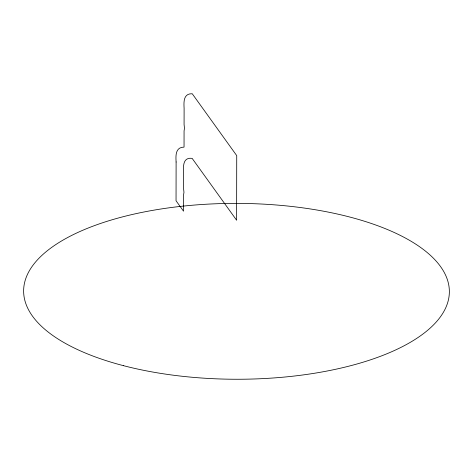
<?xml version="1.0" encoding="UTF-8"?>
<svg xmlns="http://www.w3.org/2000/svg" width="473" height="473" viewBox="0 0 473 473"><rect width="100%" height="100%" fill="white"/><g stroke="black" fill="none" stroke-linecap="round" stroke-linejoin="round"><path stroke-width="0.71" d="M176.11 161.991L176.045 200.765L183.524 211.171L183.554 195.012L183.962 192.345L183.565 188.55L183.595 172.397C183.234 165.899 182.98 157.107 192.133 158.36L236.618 220.241L236.731 155.623L192.245 93.749C183.376 93.382 183.737 101.908 184.109 108.341L184.08 124.5L184.482 128.295L184.068 130.962L184.044 147.115C175.341 147.186 175.72 155.57 176.11 161.991M123.352 365.641A212.868 87.937 0.1 0 0 449.214 294.862A212.868 87.937 0.1 0 0 136.916 213.453A212.868 87.937 0.1 0 0 123.352 365.641"/></g></svg>
